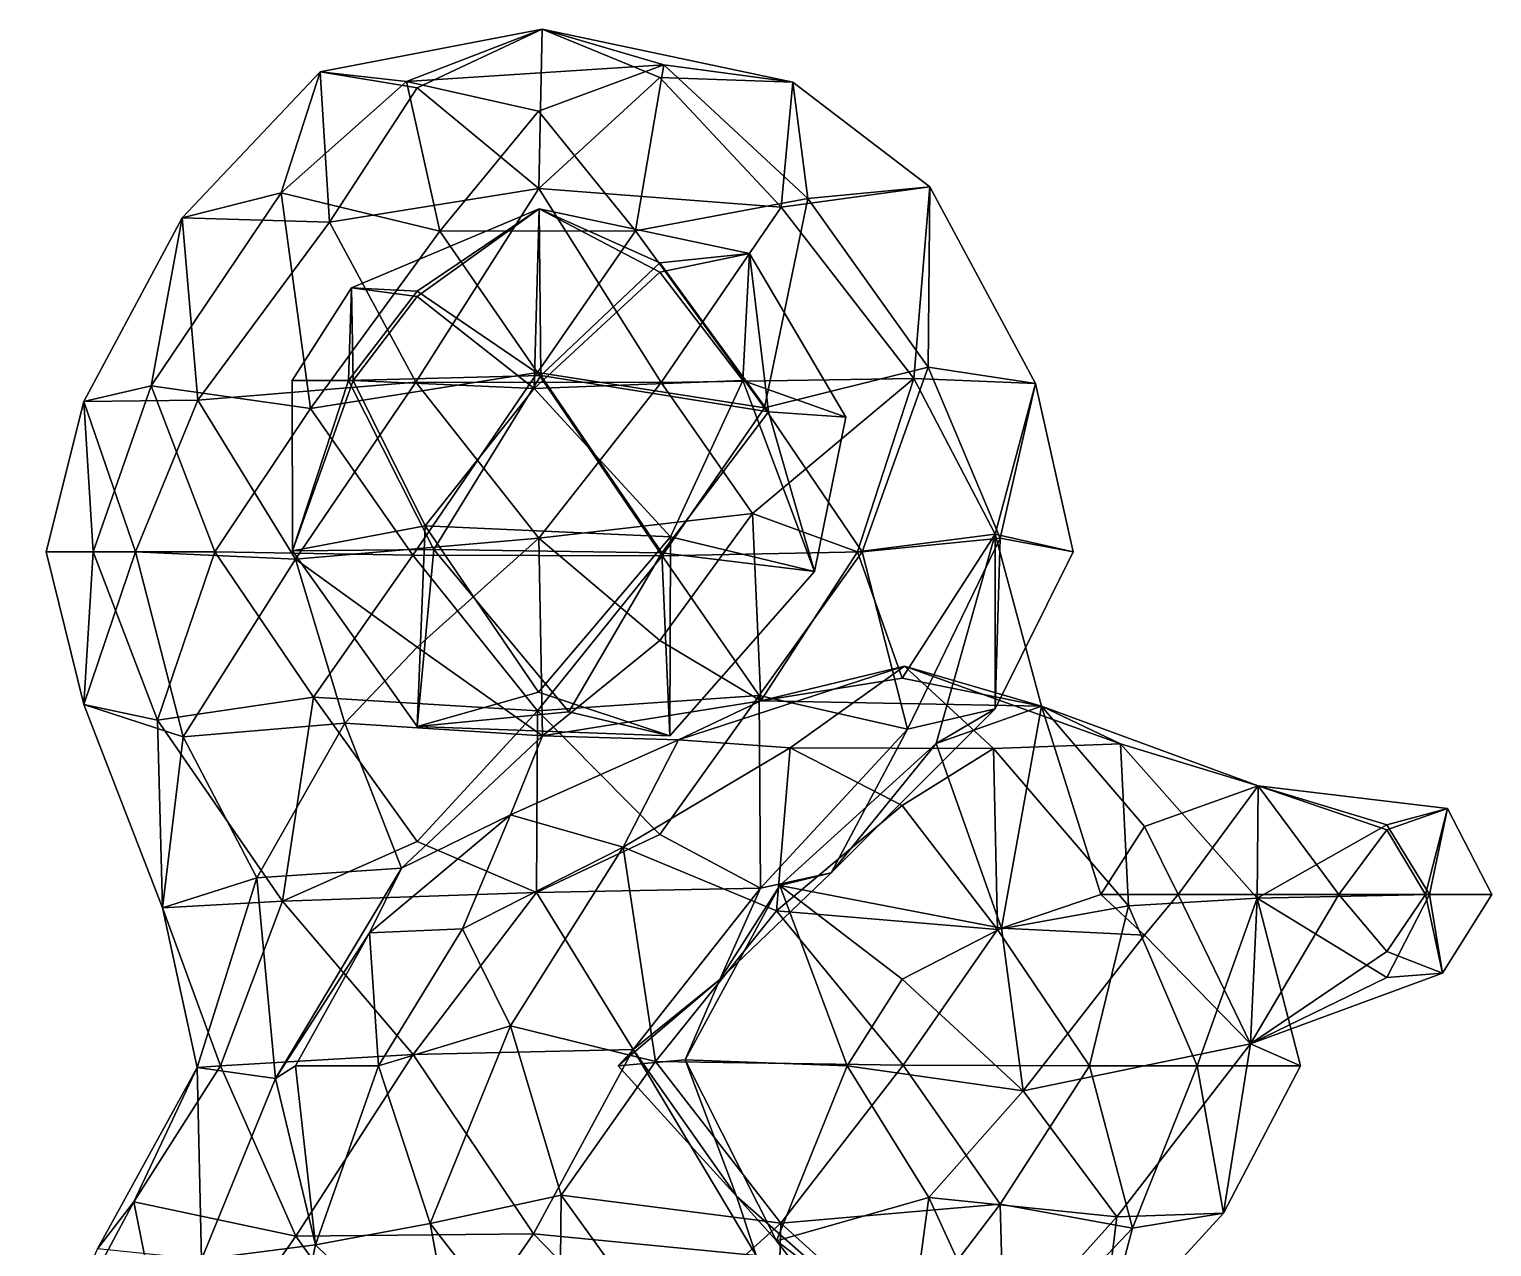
# Model space of a CAD drawing. Extents: x 290034 to 295698, y 4553723 to 4561693.
# Drawn here: x 292399.9 to 292552, y 4559048.5 to 4559175.1 of the extents above; entities that cross this region are included whole.
import ezdxf

# ---------------------------------------------------------------- set-up
doc = ezdxf.new("R2010")
doc.units = 0
doc.layers.add('Au_ppm_Pref_-_0_2', color=7, linetype='CONTINUOUS')

msp = doc.modelspace()

# ---------------------------------------------------------------- linework, layer by layer
at = {"layer": 'Au_ppm_Pref_-_0_2'}
for points in [[(292439.14, 4559169.66, 1782.09), (292453.24, 4559175.09, 1787.49), (292430.17, 4559170.67, 1787.74)], [(292440.27, 4559168.99, 1791.94), (292430.17, 4559170.67, 1787.74), (292453.24, 4559175.09, 1787.49)], [(292439.14, 4559169.66, 1782.09), (292465.9, 4559171.38, 1781.98), (292453.24, 4559175.09, 1787.49)], [(292452.91, 4559158.53, 1794.43), (292440.27, 4559168.99, 1791.94), (292453.24, 4559175.09, 1787.49)], [(292452.91, 4559158.53, 1794.43), (292453.24, 4559175.09, 1787.49), (292465.47, 4559170.06, 1792.3)], [(292465.9, 4559171.38, 1781.98), (292479.3, 4559169.59, 1787.21), (292453.24, 4559175.09, 1787.49)], [(292479.3, 4559169.59, 1787.21), (292465.47, 4559170.06, 1792.3), (292453.24, 4559175.09, 1787.49)], [(292415.82, 4559155.47, 1787.27), (292426.13, 4559158.07, 1781.22), (292430.17, 4559170.67, 1787.74)], [(292415.82, 4559155.47, 1787.27), (292430.17, 4559170.67, 1787.74), (292431.15, 4559155.02, 1793.35)], [(292430.17, 4559170.67, 1787.74), (292426.13, 4559158.07, 1781.22), (292439.14, 4559169.66, 1782.09)], [(292430.17, 4559170.67, 1787.74), (292440.27, 4559168.99, 1791.94), (292431.15, 4559155.02, 1793.35)], [(292465.9, 4559171.38, 1781.98), (292439.14, 4559169.66, 1782.09), (292452.87, 4559166.56, 1778.4)], [(292462.97, 4559154.14, 1777.78), (292465.9, 4559171.38, 1781.98), (292452.87, 4559166.56, 1778.4)], [(292462.97, 4559154.14, 1777.78), (292480.86, 4559157.5, 1780.22), (292465.9, 4559171.38, 1781.98)], [(292465.9, 4559171.38, 1781.98), (292480.86, 4559157.5, 1780.22), (292479.3, 4559169.59, 1787.21)], [(292439.14, 4559169.66, 1782.09), (292426.13, 4559158.07, 1781.22), (292442.61, 4559154.09, 1777.72)], [(292440.27, 4559168.99, 1791.94), (292452.91, 4559158.53, 1794.43), (292431.15, 4559155.02, 1793.35)], [(292442.61, 4559154.09, 1777.72), (292452.87, 4559166.56, 1778.4), (292439.14, 4559169.66, 1782.09)], [(292478.11, 4559156.59, 1793.66), (292452.91, 4559158.53, 1794.43), (292465.47, 4559170.06, 1792.3)], [(292479.3, 4559169.59, 1787.21), (292478.11, 4559156.59, 1793.66), (292465.47, 4559170.06, 1792.3)], [(292493.56, 4559158.71, 1787.67), (292478.11, 4559156.59, 1793.66), (292479.3, 4559169.59, 1787.21)], [(292479.3, 4559169.59, 1787.21), (292480.86, 4559157.5, 1780.22), (292493.56, 4559158.71, 1787.67)], [(292462.97, 4559154.14, 1777.78), (292452.87, 4559166.56, 1778.4), (292442.61, 4559154.09, 1777.72)], [(292412.59, 4559138.01, 1781.43), (292426.13, 4559158.07, 1781.22), (292415.82, 4559155.47, 1787.27)], [(292426.13, 4559158.07, 1781.22), (292412.59, 4559138.01, 1781.43), (292429.18, 4559135.64, 1777.54)], [(292442.61, 4559154.09, 1777.72), (292426.13, 4559158.07, 1781.22), (292429.18, 4559135.64, 1777.54)], [(292452.91, 4559158.53, 1794.43), (292440.12, 4559138.39, 1795.99), (292431.15, 4559155.02, 1793.35)], [(292440.12, 4559138.39, 1795.99), (292452.91, 4559158.53, 1794.43), (292465.64, 4559138.36, 1795.92)], [(292465.64, 4559138.36, 1795.92), (292452.91, 4559158.53, 1794.43), (292478.11, 4559156.59, 1793.66)], [(292478.11, 4559156.59, 1793.66), (292493.56, 4559158.71, 1787.67), (292491.9, 4559138.77, 1794.33)], [(292493.38, 4559139.96, 1780.2), (292493.56, 4559158.71, 1787.67), (292480.86, 4559157.5, 1780.22)], [(292491.9, 4559138.77, 1794.33), (292493.56, 4559158.71, 1787.67), (292504.54, 4559138.26, 1787.44)], [(292493.38, 4559139.96, 1780.2), (292504.54, 4559138.26, 1787.44), (292493.56, 4559158.71, 1787.67)], [(292462.97, 4559154.14, 1777.78), (292476.38, 4559135.73, 1777.6), (292480.86, 4559157.5, 1780.22)], [(292465.64, 4559138.36, 1795.92), (292478.11, 4559156.59, 1793.66), (292491.9, 4559138.77, 1794.33)], [(292476.38, 4559135.73, 1777.6), (292493.38, 4559139.96, 1780.2), (292480.86, 4559157.5, 1780.22)], [(292405.59, 4559136.37, 1787.74), (292412.59, 4559138.01, 1781.43), (292415.82, 4559155.47, 1787.27)], [(292405.59, 4559136.37, 1787.74), (292415.82, 4559155.47, 1787.27), (292417.45, 4559136.51, 1793.23)], [(292415.82, 4559155.47, 1787.27), (292431.15, 4559155.02, 1793.35), (292417.45, 4559136.51, 1793.23)], [(292417.45, 4559136.51, 1793.23), (292431.15, 4559155.02, 1793.35), (292440.12, 4559138.39, 1795.99)], [(292440.27, 4559147.31, 1760.96), (292433.44, 4559148.22, 1758.04), (292452.93, 4559156.43, 1758.08)], [(292433.44, 4559148.22, 1758.04), (292440.27, 4559147.86, 1754.94), (292452.93, 4559156.43, 1758.08)], [(292453.12, 4559139.1, 1751.95), (292452.93, 4559156.43, 1758.08), (292440.27, 4559147.86, 1754.94)], [(292452.41, 4559137.72, 1762.62), (292440.27, 4559147.31, 1760.96), (292452.93, 4559156.43, 1758.08)], [(292465.47, 4559149.84, 1761.8), (292452.41, 4559137.72, 1762.62), (292452.93, 4559156.43, 1758.08)], [(292474.82, 4559151.77, 1758.04), (292465.47, 4559149.84, 1761.8), (292452.93, 4559156.43, 1758.08)], [(292465.47, 4559150.79, 1753.96), (292452.93, 4559156.43, 1758.08), (292453.12, 4559139.1, 1751.95)], [(292465.47, 4559150.79, 1753.96), (292474.82, 4559151.77, 1758.04), (292452.93, 4559156.43, 1758.08)], [(292452.78, 4559139.39, 1777.99), (292442.61, 4559154.09, 1777.72), (292429.18, 4559135.64, 1777.54)], [(292462.97, 4559154.14, 1777.78), (292442.61, 4559154.09, 1777.72), (292452.78, 4559139.39, 1777.99)], [(292462.97, 4559154.14, 1777.78), (292452.78, 4559139.39, 1777.99), (292476.38, 4559135.73, 1777.6)], [(292476.79, 4559135.32, 1753.79), (292465.47, 4559150.79, 1753.96), (292453.12, 4559139.1, 1751.95)], [(292474.82, 4559151.77, 1758.04), (292474.11, 4559138.55, 1762.11), (292465.47, 4559149.84, 1761.8)], [(292474.82, 4559151.77, 1758.04), (292465.47, 4559150.79, 1753.96), (292476.79, 4559135.32, 1753.79)], [(292474.82, 4559151.77, 1758.04), (292484.81, 4559134.74, 1758.04), (292474.11, 4559138.55, 1762.11)], [(292484.81, 4559134.74, 1758.04), (292474.82, 4559151.77, 1758.04), (292476.79, 4559135.32, 1753.79)], [(292474.11, 4559138.55, 1762.11), (292452.41, 4559137.72, 1762.62), (292465.47, 4559149.84, 1761.8)], [(292433.1, 4559138.55, 1754.66), (292433.44, 4559148.22, 1758.04), (292427.24, 4559138.55, 1758.04)], [(292427.24, 4559138.55, 1758.04), (292433.44, 4559148.22, 1758.04), (292433.61, 4559138.55, 1761.18)], [(292433.1, 4559138.55, 1754.66), (292440.27, 4559147.86, 1754.94), (292433.44, 4559148.22, 1758.04)], [(292433.1, 4559138.55, 1754.66), (292453.12, 4559139.1, 1751.95), (292440.27, 4559147.86, 1754.94)], [(292433.44, 4559148.22, 1758.04), (292440.27, 4559147.31, 1760.96), (292433.61, 4559138.55, 1761.18)], [(292452.41, 4559137.72, 1762.62), (292433.61, 4559138.55, 1761.18), (292440.27, 4559147.31, 1760.96)], [(292476.38, 4559135.73, 1777.6), (292486.52, 4559120.74, 1777.82), (292493.38, 4559139.96, 1780.2)], [(292493.38, 4559139.96, 1780.2), (292486.52, 4559120.74, 1777.82), (292500.88, 4559122.18, 1782.04)], [(292500.88, 4559122.18, 1782.04), (292504.54, 4559138.26, 1787.44), (292493.38, 4559139.96, 1780.2)], [(292417.45, 4559136.51, 1793.23), (292440.12, 4559138.39, 1795.99), (292427.59, 4559120, 1795.92)], [(292433.1, 4559138.55, 1754.66), (292427.24, 4559138.55, 1758.04), (292427.29, 4559120.87, 1758.16)], [(292427.24, 4559138.55, 1758.04), (292433.61, 4559138.55, 1761.18), (292427.29, 4559120.87, 1758.16)], [(292433.1, 4559138.55, 1754.66), (292427.29, 4559120.87, 1758.16), (292441.98, 4559121, 1752.53)], [(292433.61, 4559138.55, 1761.18), (292441.09, 4559123.45, 1762.69), (292427.29, 4559120.87, 1758.16)], [(292440.12, 4559138.39, 1795.99), (292452.89, 4559122.16, 1795.33), (292427.59, 4559120, 1795.92)], [(292452.78, 4559139.39, 1777.99), (292429.18, 4559135.64, 1777.54), (292439.82, 4559120.41, 1777.69)], [(292453.12, 4559139.1, 1751.95), (292433.1, 4559138.55, 1754.66), (292441.98, 4559121, 1752.53)], [(292452.41, 4559137.72, 1762.62), (292441.09, 4559123.45, 1762.69), (292433.61, 4559138.55, 1761.18)], [(292465.74, 4559120.34, 1778.18), (292452.78, 4559139.39, 1777.99), (292439.82, 4559120.41, 1777.69)], [(292440.12, 4559138.39, 1795.99), (292465.64, 4559138.36, 1795.92), (292452.89, 4559122.16, 1795.33)], [(292465.68, 4559120.64, 1752.04), (292453.12, 4559139.1, 1751.95), (292441.98, 4559121, 1752.53)], [(292466.6, 4559122.3, 1762.24), (292452.41, 4559137.72, 1762.62), (292474.11, 4559138.55, 1762.11)], [(292465.74, 4559120.34, 1778.18), (292476.38, 4559135.73, 1777.6), (292452.78, 4559139.39, 1777.99)], [(292465.64, 4559138.36, 1795.92), (292475.12, 4559124.74, 1796.4), (292452.89, 4559122.16, 1795.33)], [(292476.79, 4559135.32, 1753.79), (292453.12, 4559139.1, 1751.95), (292465.68, 4559120.64, 1752.04)], [(292465.64, 4559138.36, 1795.92), (292491.9, 4559138.77, 1794.33), (292475.12, 4559124.74, 1796.4)], [(292466.6, 4559122.3, 1762.24), (292474.11, 4559138.55, 1762.11), (292481.58, 4559118.7, 1758.44)], [(292481.58, 4559118.7, 1758.44), (292474.11, 4559138.55, 1762.11), (292484.81, 4559134.74, 1758.04)], [(292486.03, 4559120.74, 1797.43), (292475.12, 4559124.74, 1796.4), (292491.9, 4559138.77, 1794.33)], [(292500.36, 4559122.58, 1792.99), (292486.03, 4559120.74, 1797.43), (292491.9, 4559138.77, 1794.33)], [(292500.36, 4559122.58, 1792.99), (292491.9, 4559138.77, 1794.33), (292504.54, 4559138.26, 1787.44)], [(292500.36, 4559122.58, 1792.99), (292504.54, 4559138.26, 1787.44), (292508.46, 4559120.74, 1787.74)], [(292500.88, 4559122.18, 1782.04), (292508.46, 4559120.74, 1787.74), (292504.54, 4559138.26, 1787.44)], [(292406.55, 4559120.74, 1782.62), (292412.59, 4559138.01, 1781.43), (292405.59, 4559136.37, 1787.74)], [(292406.55, 4559120.74, 1782.62), (292419.23, 4559120.74, 1777.82), (292412.59, 4559138.01, 1781.43)], [(292429.18, 4559135.64, 1777.54), (292412.59, 4559138.01, 1781.43), (292419.23, 4559120.74, 1777.82)], [(292466.6, 4559122.3, 1762.24), (292441.09, 4559123.45, 1762.69), (292452.41, 4559137.72, 1762.62)], [(292405.59, 4559136.37, 1787.74), (292410.98, 4559120.74, 1792.5), (292401.67, 4559120.74, 1787.74)], [(292405.59, 4559136.37, 1787.74), (292401.67, 4559120.74, 1787.74), (292406.55, 4559120.74, 1782.62)], [(292405.59, 4559136.37, 1787.74), (292417.45, 4559136.51, 1793.23), (292410.98, 4559120.74, 1792.5)], [(292410.98, 4559120.74, 1792.5), (292417.45, 4559136.51, 1793.23), (292427.59, 4559120, 1795.92)], [(292439.82, 4559120.41, 1777.69), (292429.18, 4559135.64, 1777.54), (292419.23, 4559120.74, 1777.82)], [(292481.58, 4559118.7, 1758.44), (292476.79, 4559135.32, 1753.79), (292465.68, 4559120.64, 1752.04)], [(292465.74, 4559120.34, 1778.18), (292486.52, 4559120.74, 1777.82), (292476.38, 4559135.73, 1777.6)], [(292484.81, 4559134.74, 1758.04), (292476.79, 4559135.32, 1753.79), (292481.58, 4559118.7, 1758.44)], [(292475.12, 4559124.74, 1796.4), (292465.47, 4559111.54, 1796.55), (292452.89, 4559122.16, 1795.33)], [(292476, 4559105.27, 1799.81), (292465.47, 4559111.54, 1796.55), (292475.12, 4559124.74, 1796.4)], [(292475.12, 4559124.74, 1796.4), (292486.03, 4559120.74, 1797.43), (292476, 4559105.27, 1799.81)], [(292441.09, 4559123.45, 1762.69), (292440.27, 4559102.57, 1758.18), (292427.29, 4559120.87, 1758.16)], [(292441.09, 4559123.45, 1762.69), (292452.87, 4559106.15, 1762.9), (292440.27, 4559102.57, 1758.18)], [(292466.6, 4559122.3, 1762.24), (292452.87, 4559106.15, 1762.9), (292441.09, 4559123.45, 1762.69)], [(292452.89, 4559122.16, 1795.33), (292440.27, 4559110.83, 1796.31), (292427.59, 4559120, 1795.92)], [(292440.27, 4559110.83, 1796.31), (292452.89, 4559122.16, 1795.33), (292453.29, 4559101.61, 1798.69)], [(292466.6, 4559122.3, 1762.24), (292466.53, 4559101.63, 1758.62), (292452.87, 4559106.15, 1762.9)], [(292452.89, 4559122.16, 1795.33), (292465.47, 4559111.54, 1796.55), (292453.29, 4559101.61, 1798.69)], [(292466.6, 4559122.3, 1762.24), (292481.58, 4559118.7, 1758.44), (292466.53, 4559101.63, 1758.62)], [(292490.67, 4559107.61, 1795.24), (292486.03, 4559120.74, 1797.43), (292500.36, 4559122.58, 1792.99)], [(292500.88, 4559122.18, 1782.04), (292486.52, 4559120.74, 1777.82), (292491.24, 4559102.29, 1781.82)], [(292490.67, 4559107.61, 1795.24), (292500.36, 4559122.58, 1792.99), (292505.16, 4559104.7, 1799.45)], [(292500.36, 4559104.41, 1787.74), (292500.88, 4559122.18, 1782.04), (292491.24, 4559102.29, 1781.82)], [(292500.36, 4559122.58, 1792.99), (292494.23, 4559100.8, 1792.7), (292505.16, 4559104.7, 1799.45)], [(292500.36, 4559104.41, 1787.74), (292494.23, 4559100.8, 1792.7), (292500.36, 4559122.58, 1792.99)], [(292500.36, 4559122.58, 1792.99), (292508.46, 4559120.74, 1787.74), (292500.36, 4559104.41, 1787.74)], [(292500.36, 4559104.41, 1787.74), (292508.46, 4559120.74, 1787.74), (292500.88, 4559122.18, 1782.04)], [(292406.55, 4559120.74, 1782.62), (292401.67, 4559120.74, 1787.74), (292405.61, 4559104.88, 1787.74)], [(292405.61, 4559104.88, 1787.74), (292401.67, 4559120.74, 1787.74), (292410.98, 4559120.74, 1792.5)], [(292406.55, 4559120.74, 1782.62), (292405.61, 4559104.88, 1787.74), (292413.27, 4559103.23, 1781.59)], [(292405.61, 4559104.88, 1787.74), (292410.98, 4559120.74, 1792.5), (292415.92, 4559101.51, 1793.14)], [(292419.23, 4559120.74, 1777.82), (292406.55, 4559120.74, 1782.62), (292413.27, 4559103.23, 1781.59)], [(292415.92, 4559101.51, 1793.14), (292410.98, 4559120.74, 1792.5), (292427.59, 4559120, 1795.92)], [(292429.47, 4559105.63, 1777.61), (292419.23, 4559120.74, 1777.82), (292413.27, 4559103.23, 1781.59)], [(292427.59, 4559120, 1795.92), (292432.75, 4559102.92, 1797.22), (292415.92, 4559101.51, 1793.14)], [(292439.82, 4559120.41, 1777.69), (292419.23, 4559120.74, 1777.82), (292429.47, 4559105.63, 1777.61)], [(292427.29, 4559120.87, 1758.16), (292440.27, 4559102.57, 1758.18), (292441.98, 4559121, 1752.53)], [(292440.27, 4559110.83, 1796.31), (292432.75, 4559102.92, 1797.22), (292427.59, 4559120, 1795.92)], [(292452.77, 4559104.2, 1777.57), (292439.82, 4559120.41, 1777.69), (292429.47, 4559105.63, 1777.61)], [(292465.74, 4559120.34, 1778.18), (292439.82, 4559120.41, 1777.69), (292452.77, 4559104.2, 1777.57)], [(292440.27, 4559102.57, 1758.18), (292456.01, 4559104.11, 1753.98), (292441.98, 4559121, 1752.53)], [(292441.98, 4559121, 1752.53), (292456.01, 4559104.11, 1753.98), (292465.68, 4559120.64, 1752.04)], [(292465.74, 4559120.34, 1778.18), (292452.77, 4559104.2, 1777.57), (292475.83, 4559105.81, 1777.88)], [(292466.53, 4559101.63, 1758.62), (292465.68, 4559120.64, 1752.04), (292456.01, 4559104.11, 1753.98)], [(292465.68, 4559120.64, 1752.04), (292466.53, 4559101.63, 1758.62), (292481.58, 4559118.7, 1758.44)], [(292465.74, 4559120.34, 1778.18), (292475.83, 4559105.81, 1777.88), (292486.52, 4559120.74, 1777.82)], [(292486.52, 4559120.74, 1777.82), (292475.83, 4559105.81, 1777.88), (292491.24, 4559102.29, 1781.82)], [(292486.03, 4559120.74, 1797.43), (292490.67, 4559107.61, 1795.24), (292476, 4559105.27, 1799.81)], [(292465.47, 4559111.54, 1796.55), (292476, 4559105.27, 1799.81), (292453.29, 4559101.61, 1798.69)], [(292453.29, 4559101.61, 1798.69), (292432.75, 4559102.92, 1797.22), (292440.27, 4559110.83, 1796.31)], [(292467.42, 4559101.19, 1805.13), (292476, 4559105.27, 1799.81), (292490.93, 4559108.87, 1805.3)], [(292467.42, 4559101.19, 1805.13), (292490.93, 4559108.87, 1805.3), (292479.02, 4559100.36, 1810.78)], [(292476, 4559105.27, 1799.81), (292505.16, 4559104.7, 1799.45), (292490.93, 4559108.87, 1805.3)], [(292500.19, 4559100.29, 1810.2), (292479.02, 4559100.36, 1810.78), (292490.93, 4559108.87, 1805.3)], [(292490.93, 4559108.87, 1805.3), (292505.16, 4559104.7, 1799.45), (292513.38, 4559100.78, 1805)], [(292490.93, 4559108.87, 1805.3), (292513.38, 4559100.78, 1805), (292500.19, 4559100.29, 1810.2)], [(292476, 4559105.27, 1799.81), (292490.67, 4559107.61, 1795.24), (292505.16, 4559104.7, 1799.45)], [(292413.27, 4559103.23, 1781.59), (292405.61, 4559104.88, 1787.74), (292413.77, 4559083.73, 1788.03)], [(292413.77, 4559083.73, 1788.03), (292405.61, 4559104.88, 1787.74), (292415.92, 4559101.51, 1793.14)], [(292429.47, 4559105.63, 1777.61), (292413.27, 4559103.23, 1781.59), (292426.26, 4559084.41, 1781.1)], [(292440.27, 4559090.62, 1777.7), (292429.47, 4559105.63, 1777.61), (292426.26, 4559084.41, 1781.1)], [(292452.77, 4559104.2, 1777.57), (292429.47, 4559105.63, 1777.61), (292440.27, 4559090.62, 1777.7)], [(292452.87, 4559106.15, 1762.9), (292466.53, 4559101.63, 1758.62), (292440.27, 4559102.57, 1758.18)], [(292475.83, 4559105.81, 1777.88), (292452.77, 4559104.2, 1777.57), (292465.47, 4559091.35, 1777.94)], [(292453.29, 4559101.61, 1798.69), (292476, 4559105.27, 1799.81), (292467.42, 4559101.19, 1805.13)], [(292475.95, 4559085.78, 1782.15), (292475.83, 4559105.81, 1777.88), (292465.47, 4559091.35, 1777.94)], [(292475.95, 4559085.78, 1782.15), (292491.24, 4559102.29, 1781.82), (292475.83, 4559105.81, 1777.88)], [(292440.27, 4559090.62, 1777.7), (292452.65, 4559085.32, 1779.49), (292452.77, 4559104.2, 1777.57)], [(292466.53, 4559101.63, 1758.62), (292456.01, 4559104.11, 1753.98), (292440.27, 4559102.57, 1758.18)], [(292465.47, 4559091.35, 1777.94), (292452.77, 4559104.2, 1777.57), (292452.65, 4559085.32, 1779.49)], [(292483.3, 4559087.38, 1787.74), (292494.23, 4559100.8, 1792.7), (292500.36, 4559104.41, 1787.74)], [(292483.3, 4559087.38, 1787.74), (292500.36, 4559104.41, 1787.74), (292491.24, 4559102.29, 1781.82)], [(292494.23, 4559100.8, 1792.7), (292501, 4559081.61, 1795.91), (292505.16, 4559104.7, 1799.45)], [(292505.16, 4559104.7, 1799.45), (292501, 4559081.61, 1795.91), (292511.33, 4559085.1, 1797.48)], [(292513.38, 4559100.78, 1805), (292505.16, 4559104.7, 1799.45), (292527.7, 4559096.43, 1799.62)], [(292515.87, 4559092.17, 1797.26), (292505.16, 4559104.7, 1799.45), (292511.33, 4559085.1, 1797.48)], [(292527.7, 4559096.43, 1799.62), (292505.16, 4559104.7, 1799.45), (292515.87, 4559092.17, 1797.26)], [(292413.27, 4559103.23, 1781.59), (292413.77, 4559083.73, 1788.03), (292426.26, 4559084.41, 1781.1)], [(292415.92, 4559101.51, 1793.14), (292432.75, 4559102.92, 1797.22), (292423.6, 4559086.83, 1794.9)], [(292432.75, 4559102.92, 1797.22), (292438.62, 4559087.86, 1800.13), (292423.6, 4559086.83, 1794.9)], [(292453.29, 4559101.61, 1798.69), (292438.62, 4559087.86, 1800.13), (292432.75, 4559102.92, 1797.22)], [(292475.95, 4559085.78, 1782.15), (292483.3, 4559087.38, 1787.74), (292491.24, 4559102.29, 1781.82)], [(292415.92, 4559101.51, 1793.14), (292423.6, 4559086.83, 1794.9), (292413.77, 4559083.73, 1788.03)], [(292453.29, 4559101.61, 1798.69), (292449.97, 4559093.39, 1806.95), (292438.62, 4559087.86, 1800.13)], [(292467.42, 4559101.19, 1805.13), (292449.97, 4559093.39, 1806.95), (292453.29, 4559101.61, 1798.69)], [(292467.42, 4559101.19, 1805.13), (292461.66, 4559090.03, 1813.18), (292449.97, 4559093.39, 1806.95)], [(292467.42, 4559101.19, 1805.13), (292479.02, 4559100.36, 1810.78), (292461.66, 4559090.03, 1813.18)], [(292479.02, 4559100.36, 1810.78), (292477.63, 4559083.4, 1815.3), (292461.66, 4559090.03, 1813.18)], [(292479.02, 4559100.36, 1810.78), (292490.67, 4559094.36, 1814.58), (292477.63, 4559083.4, 1815.3)], [(292501, 4559081.61, 1795.91), (292494.23, 4559100.8, 1792.7), (292477.96, 4559086.04, 1793.84)], [(292477.96, 4559086.04, 1793.84), (292494.23, 4559100.8, 1792.7), (292483.3, 4559087.38, 1787.74)], [(292479.02, 4559100.36, 1810.78), (292500.19, 4559100.29, 1810.2), (292490.67, 4559094.36, 1814.58)], [(292500.19, 4559100.29, 1810.2), (292500.61, 4559081.46, 1814.96), (292490.67, 4559094.36, 1814.58)], [(292514.23, 4559083.92, 1811.16), (292500.19, 4559100.29, 1810.2), (292513.38, 4559100.78, 1805)], [(292500.19, 4559100.29, 1810.2), (292514.23, 4559083.92, 1811.16), (292500.61, 4559081.46, 1814.96)], [(292514.23, 4559083.92, 1811.16), (292513.38, 4559100.78, 1805), (292527.58, 4559084.73, 1805)], [(292527.7, 4559096.43, 1799.62), (292527.58, 4559084.73, 1805), (292513.38, 4559100.78, 1805)], [(292527.7, 4559096.43, 1799.62), (292515.87, 4559092.17, 1797.26), (292519.39, 4559085.1, 1797.96)], [(292519.39, 4559085.1, 1797.96), (292536.07, 4559085.1, 1797.26), (292527.7, 4559096.43, 1799.62)], [(292527.7, 4559096.43, 1799.62), (292541.07, 4559092.35, 1802.03), (292527.58, 4559084.73, 1805)], [(292527.7, 4559096.43, 1799.62), (292547.39, 4559094.04, 1799.62), (292541.07, 4559092.35, 1802.03)], [(292527.7, 4559096.43, 1799.62), (292536.07, 4559085.1, 1797.26), (292541.07, 4559091.84, 1797.37)], [(292547.39, 4559094.04, 1799.62), (292527.7, 4559096.43, 1799.62), (292541.07, 4559091.84, 1797.37)], [(292500.61, 4559081.46, 1814.96), (292477.63, 4559083.4, 1815.3), (292490.67, 4559094.36, 1814.58)], [(292435.3, 4559081.11, 1805.55), (292449.97, 4559093.39, 1806.95), (292444.98, 4559081.54, 1810.34)], [(292449.97, 4559093.39, 1806.95), (292435.3, 4559081.11, 1805.55), (292438.62, 4559087.86, 1800.13)], [(292444.98, 4559081.54, 1810.34), (292449.97, 4559093.39, 1806.95), (292461.66, 4559090.03, 1813.18)], [(292545.51, 4559085.1, 1801.71), (292541.07, 4559092.35, 1802.03), (292547.39, 4559094.04, 1799.62)], [(292547.39, 4559094.04, 1799.62), (292541.07, 4559091.84, 1797.37), (292545.11, 4559085.1, 1797.71)], [(292551.98, 4559085.1, 1799.62), (292547.39, 4559094.04, 1799.62), (292545.11, 4559085.1, 1797.71)], [(292545.51, 4559085.1, 1801.71), (292547.39, 4559094.04, 1799.62), (292551.98, 4559085.1, 1799.62)], [(292475.95, 4559085.78, 1782.15), (292465.47, 4559091.35, 1777.94), (292452.65, 4559085.32, 1779.49)], [(292515.87, 4559092.17, 1797.26), (292511.33, 4559085.1, 1797.48), (292519.39, 4559085.1, 1797.96)], [(292545.51, 4559085.1, 1801.71), (292527.58, 4559084.73, 1805), (292541.07, 4559092.35, 1802.03)], [(292541.07, 4559091.84, 1797.37), (292536.07, 4559085.1, 1797.26), (292545.11, 4559085.1, 1797.71)], [(292452.65, 4559085.32, 1779.49), (292440.27, 4559090.62, 1777.7), (292426.26, 4559084.41, 1781.1)], [(292444.98, 4559081.54, 1810.34), (292461.66, 4559090.03, 1813.18), (292449.95, 4559071.44, 1814.26)], [(292449.95, 4559071.44, 1814.26), (292461.66, 4559090.03, 1813.18), (292465.02, 4559067.76, 1815.58)], [(292465.02, 4559067.76, 1815.58), (292461.66, 4559090.03, 1813.18), (292477.63, 4559083.4, 1815.3)], [(292423.6, 4559086.83, 1794.9), (292417.37, 4559067.13, 1793.67), (292413.77, 4559083.73, 1788.03)], [(292417.37, 4559067.13, 1793.67), (292423.6, 4559086.83, 1794.9), (292425.51, 4559065.99, 1800.33)], [(292438.62, 4559087.86, 1800.13), (292425.51, 4559065.99, 1800.33), (292423.6, 4559086.83, 1794.9)], [(292438.62, 4559087.86, 1800.13), (292435.3, 4559081.11, 1805.55), (292425.51, 4559065.99, 1800.33)], [(292471.72, 4559076.26, 1787.74), (292477.96, 4559086.04, 1793.84), (292483.3, 4559087.38, 1787.74)], [(292471.72, 4559076.26, 1787.74), (292483.3, 4559087.38, 1787.74), (292475.95, 4559085.78, 1782.15)], [(292439.84, 4559068.49, 1782.22), (292452.65, 4559085.32, 1779.49), (292426.26, 4559084.41, 1781.1)], [(292462.71, 4559068.98, 1783.47), (292452.65, 4559085.32, 1779.49), (292439.84, 4559068.49, 1782.22)], [(292475.95, 4559085.78, 1782.15), (292452.65, 4559085.32, 1779.49), (292462.71, 4559068.98, 1783.47)], [(292471.72, 4559076.26, 1787.74), (292475.95, 4559085.78, 1782.15), (292462.71, 4559068.98, 1783.47)], [(292484.97, 4559067.28, 1796.36), (292477.96, 4559086.04, 1793.84), (292468.12, 4559067.92, 1793.6)], [(292471.72, 4559076.26, 1787.74), (292468.12, 4559067.92, 1793.6), (292477.96, 4559086.04, 1793.84)], [(292484.97, 4559067.28, 1796.36), (292490.67, 4559076.31, 1796.68), (292477.96, 4559086.04, 1793.84)], [(292490.67, 4559076.31, 1796.68), (292501, 4559081.61, 1795.91), (292477.96, 4559086.04, 1793.84)], [(292515.87, 4559080.88, 1798.21), (292511.33, 4559085.1, 1797.48), (292501, 4559081.61, 1795.91)], [(292519.39, 4559085.1, 1797.96), (292511.33, 4559085.1, 1797.48), (292515.87, 4559080.88, 1798.21)], [(292526.9, 4559069.58, 1799.79), (292519.39, 4559085.1, 1797.96), (292515.87, 4559080.88, 1798.21)], [(292526.9, 4559069.58, 1799.79), (292536.07, 4559085.1, 1797.26), (292519.39, 4559085.1, 1797.96)], [(292526.9, 4559069.58, 1799.79), (292541.07, 4559079.18, 1797.64), (292536.07, 4559085.1, 1797.26)], [(292545.51, 4559085.1, 1801.71), (292541.07, 4559076.48, 1802.49), (292527.58, 4559084.73, 1805)], [(292545.11, 4559085.1, 1797.71), (292536.07, 4559085.1, 1797.26), (292541.07, 4559079.18, 1797.64)], [(292545.51, 4559085.1, 1801.71), (292546.85, 4559076.93, 1799.62), (292541.07, 4559076.48, 1802.49)], [(292546.85, 4559076.93, 1799.62), (292545.11, 4559085.1, 1797.71), (292541.07, 4559079.18, 1797.64)], [(292546.85, 4559076.93, 1799.62), (292551.98, 4559085.1, 1799.62), (292545.11, 4559085.1, 1797.71)], [(292545.51, 4559085.1, 1801.71), (292551.98, 4559085.1, 1799.62), (292546.85, 4559076.93, 1799.62)], [(292413.77, 4559083.73, 1788.03), (292419.81, 4559067.28, 1786.46), (292426.26, 4559084.41, 1781.1)], [(292419.81, 4559067.28, 1786.46), (292413.77, 4559083.73, 1788.03), (292417.37, 4559067.13, 1793.67)], [(292426.26, 4559084.41, 1781.1), (292419.81, 4559067.28, 1786.46), (292439.84, 4559068.49, 1782.22)], [(292514.23, 4559083.92, 1811.16), (292510.17, 4559067.28, 1814.74), (292500.61, 4559081.46, 1814.96)], [(292514.23, 4559083.92, 1811.16), (292521.35, 4559067.28, 1810.41), (292510.17, 4559067.28, 1814.74)], [(292514.23, 4559083.92, 1811.16), (292527.58, 4559084.73, 1805), (292521.35, 4559067.28, 1810.41)], [(292527.58, 4559084.73, 1805), (292532.09, 4559067.28, 1805.55), (292521.35, 4559067.28, 1810.41)], [(292532.09, 4559067.28, 1805.55), (292527.58, 4559084.73, 1805), (292526.9, 4559069.58, 1799.79)], [(292526.9, 4559069.58, 1799.79), (292527.58, 4559084.73, 1805), (292541.07, 4559076.48, 1802.49)], [(292490.77, 4559067.35, 1816.11), (292465.02, 4559067.76, 1815.58), (292477.63, 4559083.4, 1815.3)], [(292490.77, 4559067.35, 1816.11), (292477.63, 4559083.4, 1815.3), (292500.61, 4559081.46, 1814.96)], [(292435.3, 4559081.11, 1805.55), (292427.61, 4559067.28, 1805.55), (292425.51, 4559065.99, 1800.33)], [(292435.3, 4559081.11, 1805.55), (292436.22, 4559067.28, 1810.07), (292427.61, 4559067.28, 1805.55)], [(292435.3, 4559081.11, 1805.55), (292444.98, 4559081.54, 1810.34), (292436.22, 4559067.28, 1810.07)], [(292436.22, 4559067.28, 1810.07), (292444.98, 4559081.54, 1810.34), (292449.95, 4559071.44, 1814.26)], [(292490.67, 4559076.31, 1796.68), (292503.27, 4559064.68, 1796.92), (292501, 4559081.61, 1795.91)], [(292490.77, 4559067.35, 1816.11), (292500.61, 4559081.46, 1814.96), (292510.17, 4559067.28, 1814.74)], [(292515.87, 4559080.88, 1798.21), (292501, 4559081.61, 1795.91), (292503.27, 4559064.68, 1796.92)], [(292526.9, 4559069.58, 1799.79), (292515.87, 4559080.88, 1798.21), (292503.27, 4559064.68, 1796.92)], [(292526.9, 4559069.58, 1799.79), (292546.85, 4559076.93, 1799.62), (292541.07, 4559079.18, 1797.64)], [(292468.12, 4559067.92, 1793.6), (292471.72, 4559076.26, 1787.74), (292461.16, 4559067.28, 1787.74)], [(292461.16, 4559067.28, 1787.74), (292471.72, 4559076.26, 1787.74), (292462.71, 4559068.98, 1783.47)], [(292503.27, 4559064.68, 1796.92), (292490.67, 4559076.31, 1796.68), (292484.97, 4559067.28, 1796.36)], [(292546.85, 4559076.93, 1799.62), (292526.9, 4559069.58, 1799.79), (292541.07, 4559076.48, 1802.49)], [(292441.62, 4559050.89, 1811.11), (292436.22, 4559067.28, 1810.07), (292449.95, 4559071.44, 1814.26)], [(292455.21, 4559053.84, 1814.87), (292441.62, 4559050.89, 1811.11), (292449.95, 4559071.44, 1814.26)], [(292465.02, 4559067.76, 1815.58), (292455.21, 4559053.84, 1814.87), (292449.95, 4559071.44, 1814.26)], [(292439.84, 4559068.49, 1782.22), (292419.81, 4559067.28, 1786.46), (292427.63, 4559049.58, 1782.31)], [(292439.84, 4559068.49, 1782.22), (292427.63, 4559049.58, 1782.31), (292452.35, 4559049.84, 1781.77)], [(292462.71, 4559068.98, 1783.47), (292439.84, 4559068.49, 1782.22), (292452.35, 4559049.84, 1781.77)], [(292475.5, 4559047.57, 1783.64), (292462.71, 4559068.98, 1783.47), (292452.35, 4559049.84, 1781.77)], [(292473.45, 4559053.75, 1787.74), (292461.16, 4559067.28, 1787.74), (292462.71, 4559068.98, 1783.47)], [(292473.45, 4559053.75, 1787.74), (292462.71, 4559068.98, 1783.47), (292475.5, 4559047.57, 1783.64)], [(292526.9, 4559069.58, 1799.79), (292503.27, 4559064.68, 1796.92), (292513.01, 4559051.58, 1800.18)], [(292524.08, 4559051.99, 1805.55), (292526.9, 4559069.58, 1799.79), (292513.01, 4559051.58, 1800.18)], [(292524.08, 4559051.99, 1805.55), (292532.09, 4559067.28, 1805.55), (292526.9, 4559069.58, 1799.79)], [(292417.37, 4559067.13, 1793.67), (292417.84, 4559047.15, 1799.16), (292407, 4559048.27, 1792.79)], [(292417.37, 4559067.13, 1793.67), (292407, 4559048.27, 1792.79), (292410.79, 4559053.15, 1786.61)], [(292417.37, 4559067.13, 1793.67), (292410.79, 4559053.15, 1786.61), (292419.81, 4559067.28, 1786.46)], [(292427.63, 4559049.58, 1782.31), (292419.81, 4559067.28, 1786.46), (292410.79, 4559053.15, 1786.61)], [(292417.37, 4559067.13, 1793.67), (292425.51, 4559065.99, 1800.33), (292417.84, 4559047.15, 1799.16)], [(292427.61, 4559067.28, 1805.55), (292429.69, 4559048.69, 1804.68), (292425.51, 4559065.99, 1800.33)], [(292429.69, 4559048.69, 1804.68), (292427.61, 4559067.28, 1805.55), (292436.22, 4559067.28, 1810.07)], [(292429.69, 4559048.69, 1804.68), (292436.22, 4559067.28, 1810.07), (292441.62, 4559050.89, 1811.11)], [(292478.05, 4559050.94, 1815.82), (292455.21, 4559053.84, 1814.87), (292465.02, 4559067.76, 1815.58)], [(292468.12, 4559067.92, 1793.6), (292461.16, 4559067.28, 1787.74), (292473.45, 4559053.75, 1787.74)], [(292490.77, 4559067.35, 1816.11), (292478.05, 4559050.94, 1815.82), (292465.02, 4559067.76, 1815.58)], [(292484.97, 4559067.28, 1796.36), (292468.12, 4559067.92, 1793.6), (292477.63, 4559049.1, 1793.79)], [(292477.63, 4559049.1, 1793.79), (292468.12, 4559067.92, 1793.6), (292473.45, 4559053.75, 1787.74)], [(292493.47, 4559053.62, 1796.91), (292484.97, 4559067.28, 1796.36), (292477.63, 4559049.1, 1793.79)], [(292490.77, 4559067.35, 1816.11), (292500.87, 4559052.91, 1815.15), (292478.05, 4559050.94, 1815.82)], [(292493.47, 4559053.62, 1796.91), (292503.27, 4559064.68, 1796.92), (292484.97, 4559067.28, 1796.36)], [(292490.77, 4559067.35, 1816.11), (292510.17, 4559067.28, 1814.74), (292500.87, 4559052.91, 1815.15)], [(292514.64, 4559050.4, 1811.24), (292500.87, 4559052.91, 1815.15), (292510.17, 4559067.28, 1814.74)], [(292521.35, 4559067.28, 1810.41), (292514.64, 4559050.4, 1811.24), (292510.17, 4559067.28, 1814.74)], [(292514.64, 4559050.4, 1811.24), (292521.35, 4559067.28, 1810.41), (292524.08, 4559051.99, 1805.55)], [(292532.09, 4559067.28, 1805.55), (292524.08, 4559051.99, 1805.55), (292521.35, 4559067.28, 1810.41)], [(292417.84, 4559047.15, 1799.16), (292425.51, 4559065.99, 1800.33), (292429.69, 4559048.69, 1804.68)], [(292503.27, 4559064.68, 1796.92), (292493.47, 4559053.62, 1796.91), (292513.01, 4559051.58, 1800.18)], [(292410.79, 4559053.15, 1786.61), (292407, 4559048.27, 1792.79), (292399.92, 4559032.81, 1787.95)], [(292415.1, 4559031.7, 1781.95), (292410.79, 4559053.15, 1786.61), (292399.92, 4559032.81, 1787.95)], [(292427.63, 4559049.58, 1782.31), (292410.79, 4559053.15, 1786.61), (292415.1, 4559031.7, 1781.95)], [(292455.02, 4559033.6, 1810.52), (292441.62, 4559050.89, 1811.11), (292455.21, 4559053.84, 1814.87)], [(292455.02, 4559033.6, 1810.52), (292455.21, 4559053.84, 1814.87), (292465.47, 4559039.61, 1814.78)], [(292478.05, 4559050.94, 1815.82), (292465.47, 4559039.61, 1814.78), (292455.21, 4559053.84, 1814.87)], [(292477.63, 4559049.1, 1793.79), (292473.45, 4559053.75, 1787.74), (292485.92, 4559042.74, 1787.74)], [(292485.92, 4559042.74, 1787.74), (292473.45, 4559053.75, 1787.74), (292475.5, 4559047.57, 1783.64)], [(292477.63, 4559049.1, 1793.79), (292490.58, 4559032.36, 1793.7), (292493.47, 4559053.62, 1796.91)], [(292500.67, 4559037.86, 1800.46), (292493.47, 4559053.62, 1796.91), (292490.58, 4559032.36, 1793.7)], [(292500.67, 4559037.86, 1800.46), (292513.01, 4559051.58, 1800.18), (292493.47, 4559053.62, 1796.91)], [(292490.67, 4559039.48, 1814.82), (292478.05, 4559050.94, 1815.82), (292500.87, 4559052.91, 1815.15)], [(292501.31, 4559036.37, 1810.84), (292490.67, 4559039.48, 1814.82), (292500.87, 4559052.91, 1815.15)], [(292511.34, 4559038.05, 1805.55), (292513.01, 4559051.58, 1800.18), (292500.67, 4559037.86, 1800.46)], [(292514.64, 4559050.4, 1811.24), (292501.31, 4559036.37, 1810.84), (292500.87, 4559052.91, 1815.15)], [(292514.64, 4559050.4, 1811.24), (292524.08, 4559051.99, 1805.55), (292511.34, 4559038.05, 1805.55)], [(292511.34, 4559038.05, 1805.55), (292524.08, 4559051.99, 1805.55), (292513.01, 4559051.58, 1800.18)], [(292429.69, 4559048.69, 1804.68), (292441.62, 4559050.89, 1811.11), (292444.74, 4559034.06, 1804.55)], [(292444.74, 4559034.06, 1804.55), (292441.62, 4559050.89, 1811.11), (292455.02, 4559033.6, 1810.52)], [(292478.05, 4559050.94, 1815.82), (292477.52, 4559031.14, 1811.87), (292465.47, 4559039.61, 1814.78)], [(292478.05, 4559050.94, 1815.82), (292490.67, 4559039.48, 1814.82), (292477.52, 4559031.14, 1811.87)], [(292501.31, 4559036.37, 1810.84), (292514.64, 4559050.4, 1811.24), (292511.34, 4559038.05, 1805.55)], [(292427.63, 4559049.58, 1782.31), (292415.1, 4559031.7, 1781.95), (292440.1, 4559032.13, 1780.18)], [(292429.69, 4559048.69, 1804.68), (292425.89, 4559030.81, 1800.89), (292417.84, 4559047.15, 1799.16)], [(292429.69, 4559048.69, 1804.68), (292444.74, 4559034.06, 1804.55), (292425.89, 4559030.81, 1800.89)], [(292440.1, 4559032.13, 1780.18), (292452.35, 4559049.84, 1781.77), (292427.63, 4559049.58, 1782.31)], [(292468.58, 4559033.11, 1780.97), (292452.35, 4559049.84, 1781.77), (292440.1, 4559032.13, 1780.18)], [(292475.5, 4559047.57, 1783.64), (292452.35, 4559049.84, 1781.77), (292468.58, 4559033.11, 1780.97)], [(292477.63, 4559049.1, 1793.79), (292485.92, 4559042.74, 1787.74), (292490.58, 4559032.36, 1793.7)]]:
    msp.add_3dface(points, dxfattribs=at)

doc.saveas('drawing.dxf')
